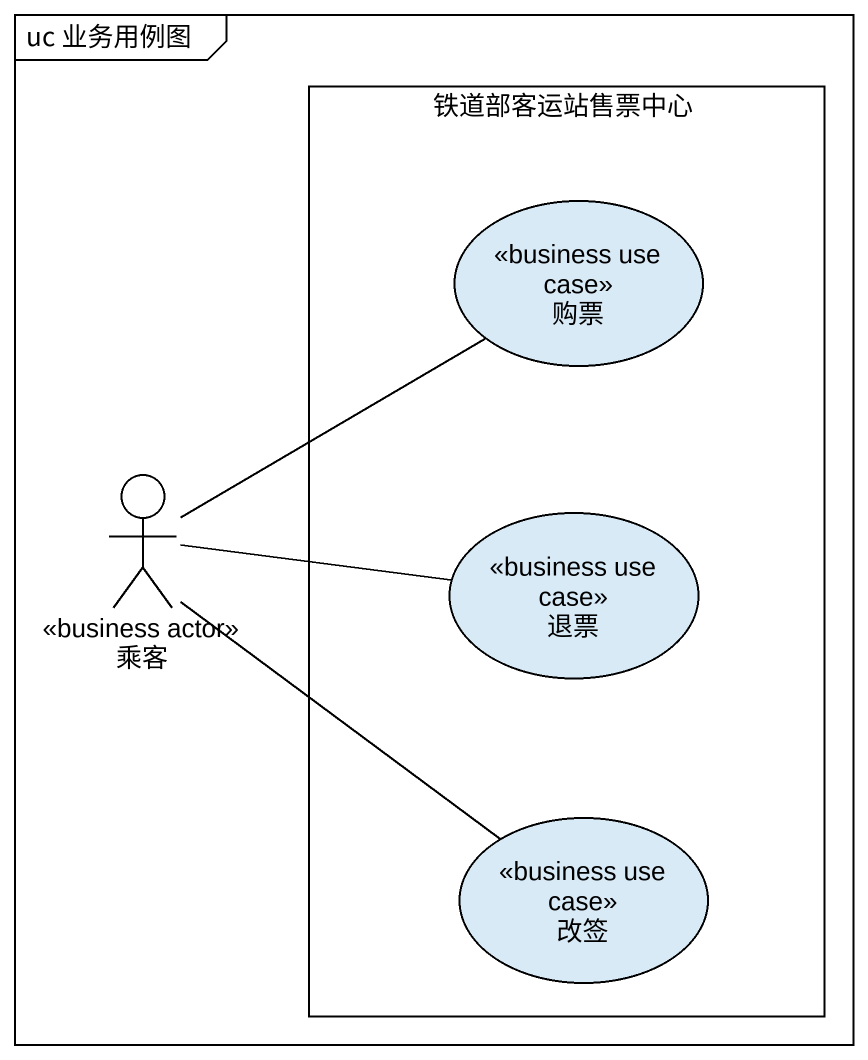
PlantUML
@startuml
mainframe uc 业务用例图
rectangle 铁道部客运站售票中心 {
  usecase 购票 <<business use case>>
  usecase 退票 <<business use case>>
  usecase 改签 <<business use case>>
}
actor 乘客 <<business actor>>
乘客 -up- 购票
乘客 -right- 退票
乘客 -- 改签
@enduml
